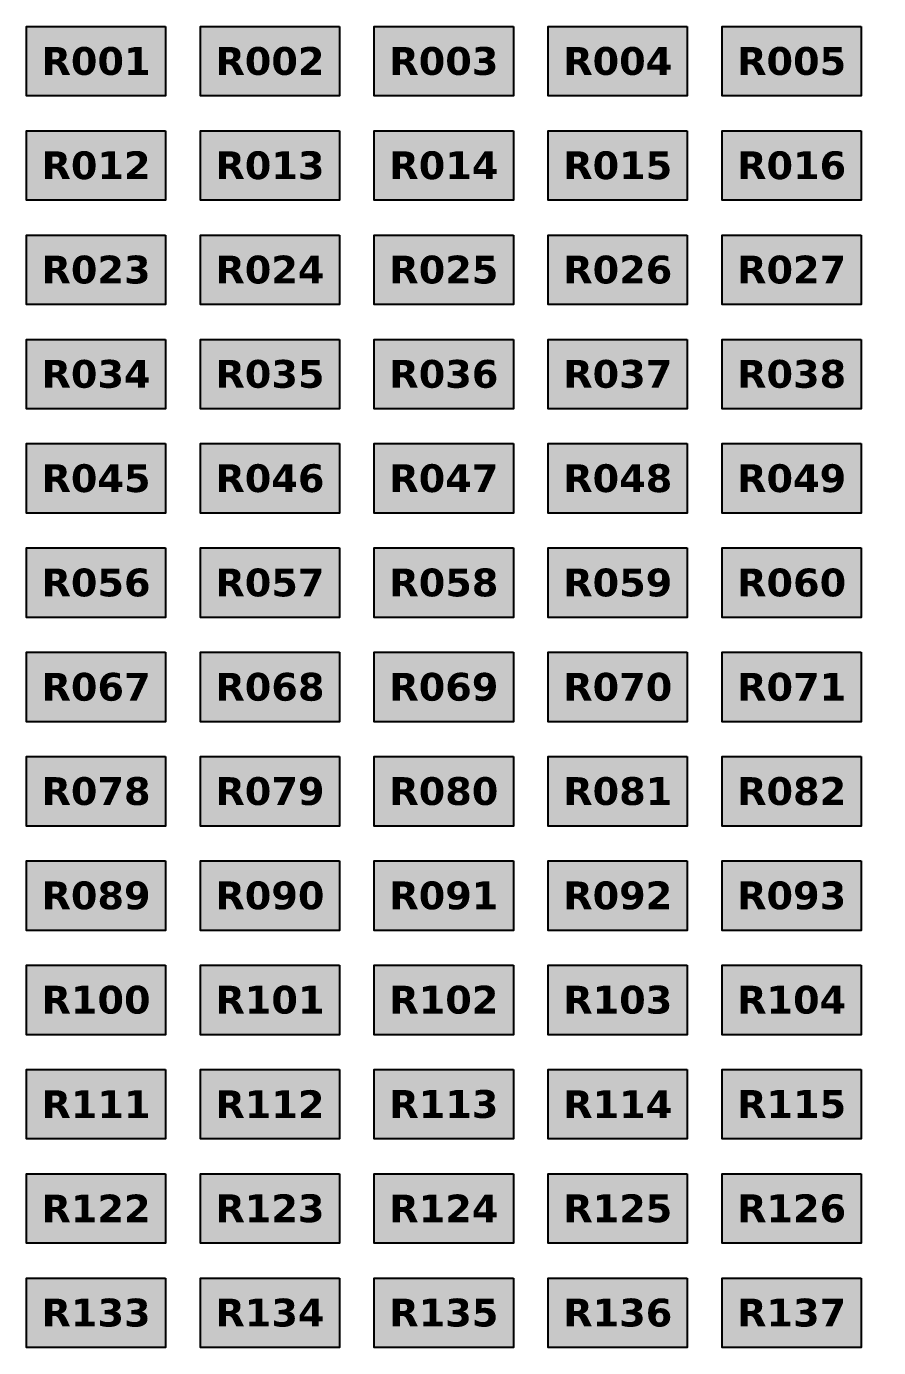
# Model space of a CAD drawing. Header units: millimetres. Extents: x 1820 to 2382, y 2557 to 2747.
# Drawn here: x 1819.6 to 1942.1, y 2557.2 to 2747.2 of the extents above; entities that cross this region are included whole.
import ezdxf

# ---------------------------------------------------------------- set-up
doc = ezdxf.new("R2010")
doc.units = ezdxf.units.MM
doc.styles.get("Standard").update_dxf_attribs({"font": 'arial.ttf'})

msp = doc.modelspace()

# ---------------------------------------------------------------- hatches: boundary and pattern name
h = msp.add_hatch(color=256)
h.dxf.hatch_style = 1
h.paths.add_polyline_path([(1839.58, 2737.21), (1839.58, 2747.21), (1819.58, 2747.21), (1819.58, 2737.21)])
h.paths.add_polyline_path([(1844.58, 2747.21), (1844.58, 2737.21), (1864.58, 2737.21), (1864.58, 2747.21)])
h.paths.add_polyline_path([(1869.58, 2747.21), (1869.58, 2737.21), (1889.58, 2737.21), (1889.58, 2747.21)])
h.paths.add_polyline_path([(1914.58, 2737.21), (1914.58, 2747.21), (1894.58, 2747.21), (1894.58, 2737.21)])
h.paths.add_polyline_path([(1939.58, 2737.21), (1939.58, 2747.21), (1919.58, 2747.21), (1919.58, 2737.21)])
h.paths.add_polyline_path([(1964.58, 2737.21), (1964.58, 2747.21), (1944.58, 2747.21), (1944.58, 2737.21)])
h.paths.add_polyline_path([(1969.58, 2737.21), (1989.58, 2737.21), (1989.58, 2747.21), (1969.58, 2747.21)])
h.paths.add_polyline_path([(2014.58, 2737.21), (2014.58, 2747.21), (1994.58, 2747.21), (1994.58, 2737.21)])
h.paths.add_polyline_path([(2019.58, 2737.21), (2039.58, 2737.21), (2039.58, 2747.21), (2019.58, 2747.21)])
h.paths.add_polyline_path([(2064.58, 2737.21), (2064.58, 2747.21), (2044.58, 2747.21), (2044.58, 2737.21)])
h.paths.add_polyline_path([(2089.58, 2737.21), (2089.58, 2747.21), (2069.58, 2747.21), (2069.58, 2737.21)])
h = msp.add_hatch(color=256)
h.dxf.hatch_style = 1
h.paths.add_polyline_path([(1839.58, 2722.21), (1839.58, 2732.21), (1819.58, 2732.21), (1819.58, 2722.21)])
h.paths.add_polyline_path([(1844.58, 2732.21), (1844.58, 2722.21), (1864.58, 2722.21), (1864.58, 2732.21)])
h.paths.add_polyline_path([(1869.58, 2732.21), (1869.58, 2722.21), (1889.58, 2722.21), (1889.58, 2732.21)])
h.paths.add_polyline_path([(1914.58, 2722.21), (1914.58, 2732.21), (1894.58, 2732.21), (1894.58, 2722.21)])
h.paths.add_polyline_path([(1939.58, 2722.21), (1939.58, 2732.21), (1919.58, 2732.21), (1919.58, 2722.21)])
h.paths.add_polyline_path([(1964.58, 2722.21), (1964.58, 2732.21), (1944.58, 2732.21), (1944.58, 2722.21)])
h.paths.add_polyline_path([(1969.58, 2722.21), (1989.58, 2722.21), (1989.58, 2732.21), (1969.58, 2732.21)])
h.paths.add_polyline_path([(2014.58, 2722.21), (2014.58, 2732.21), (1994.58, 2732.21), (1994.58, 2722.21)])
h.paths.add_polyline_path([(2019.58, 2722.21), (2039.58, 2722.21), (2039.58, 2732.21), (2019.58, 2732.21)])
h.paths.add_polyline_path([(2064.58, 2722.21), (2064.58, 2732.21), (2044.58, 2732.21), (2044.58, 2722.21)])
h.paths.add_polyline_path([(2089.58, 2722.21), (2089.58, 2732.21), (2069.58, 2732.21), (2069.58, 2722.21)])
h = msp.add_hatch(color=256)
h.dxf.hatch_style = 1
h.paths.add_polyline_path([(1839.58, 2707.21), (1839.58, 2717.21), (1819.58, 2717.21), (1819.58, 2707.21)])
h.paths.add_polyline_path([(1844.58, 2717.21), (1844.58, 2707.21), (1864.58, 2707.21), (1864.58, 2717.21)])
h.paths.add_polyline_path([(1869.58, 2717.21), (1869.58, 2707.21), (1889.58, 2707.21), (1889.58, 2717.21)])
h.paths.add_polyline_path([(1914.58, 2707.21), (1914.58, 2717.21), (1894.58, 2717.21), (1894.58, 2707.21)])
h.paths.add_polyline_path([(1939.58, 2707.21), (1939.58, 2717.21), (1919.58, 2717.21), (1919.58, 2707.21)])
h.paths.add_polyline_path([(1964.58, 2707.21), (1964.58, 2717.21), (1944.58, 2717.21), (1944.58, 2707.21)])
h.paths.add_polyline_path([(1969.58, 2707.21), (1989.58, 2707.21), (1989.58, 2717.21), (1969.58, 2717.21)])
h.paths.add_polyline_path([(2014.58, 2707.21), (2014.58, 2717.21), (1994.58, 2717.21), (1994.58, 2707.21)])
h.paths.add_polyline_path([(2019.58, 2707.21), (2039.58, 2707.21), (2039.58, 2717.21), (2019.58, 2717.21)])
h.paths.add_polyline_path([(2064.58, 2707.21), (2064.58, 2717.21), (2044.58, 2717.21), (2044.58, 2707.21)])
h.paths.add_polyline_path([(2089.58, 2707.21), (2089.58, 2717.21), (2069.58, 2717.21), (2069.58, 2707.21)])
h = msp.add_hatch(color=256)
h.dxf.hatch_style = 1
h.paths.add_polyline_path([(1839.58, 2692.21), (1839.58, 2702.21), (1819.58, 2702.21), (1819.58, 2692.21)])
h.paths.add_polyline_path([(1844.58, 2702.21), (1844.58, 2692.21), (1864.58, 2692.21), (1864.58, 2702.21)])
h.paths.add_polyline_path([(1869.58, 2702.21), (1869.58, 2692.21), (1889.58, 2692.21), (1889.58, 2702.21)])
h.paths.add_polyline_path([(1914.58, 2692.21), (1914.58, 2702.21), (1894.58, 2702.21), (1894.58, 2692.21)])
h.paths.add_polyline_path([(1939.58, 2692.21), (1939.58, 2702.21), (1919.58, 2702.21), (1919.58, 2692.21)])
h.paths.add_polyline_path([(1964.58, 2692.21), (1964.58, 2702.21), (1944.58, 2702.21), (1944.58, 2692.21)])
h.paths.add_polyline_path([(1969.58, 2692.21), (1989.58, 2692.21), (1989.58, 2702.21), (1969.58, 2702.21)])
h.paths.add_polyline_path([(2014.58, 2692.21), (2014.58, 2702.21), (1994.58, 2702.21), (1994.58, 2692.21)])
h.paths.add_polyline_path([(2019.58, 2692.21), (2039.58, 2692.21), (2039.58, 2702.21), (2019.58, 2702.21)])
h.paths.add_polyline_path([(2064.58, 2692.21), (2064.58, 2702.21), (2044.58, 2702.21), (2044.58, 2692.21)])
h.paths.add_polyline_path([(2089.58, 2692.21), (2089.58, 2702.21), (2069.58, 2702.21), (2069.58, 2692.21)])
h = msp.add_hatch(color=256)
h.dxf.hatch_style = 1
h.paths.add_polyline_path([(1839.58, 2677.21), (1839.58, 2687.21), (1819.58, 2687.21), (1819.58, 2677.21)])
h.paths.add_polyline_path([(1844.58, 2687.21), (1844.58, 2677.21), (1864.58, 2677.21), (1864.58, 2687.21)])
h.paths.add_polyline_path([(1869.58, 2687.21), (1869.58, 2677.21), (1889.58, 2677.21), (1889.58, 2687.21)])
h.paths.add_polyline_path([(1914.58, 2677.21), (1914.58, 2687.21), (1894.58, 2687.21), (1894.58, 2677.21)])
h.paths.add_polyline_path([(1939.58, 2677.21), (1939.58, 2687.21), (1919.58, 2687.21), (1919.58, 2677.21)])
h.paths.add_polyline_path([(1964.58, 2677.21), (1964.58, 2687.21), (1944.58, 2687.21), (1944.58, 2677.21)])
h.paths.add_polyline_path([(1969.58, 2677.21), (1989.58, 2677.21), (1989.58, 2687.21), (1969.58, 2687.21)])
h.paths.add_polyline_path([(2014.58, 2677.21), (2014.58, 2687.21), (1994.58, 2687.21), (1994.58, 2677.21)])
h.paths.add_polyline_path([(2019.58, 2677.21), (2039.58, 2677.21), (2039.58, 2687.21), (2019.58, 2687.21)])
h.paths.add_polyline_path([(2064.58, 2677.21), (2064.58, 2687.21), (2044.58, 2687.21), (2044.58, 2677.21)])
h.paths.add_polyline_path([(2089.58, 2677.21), (2089.58, 2687.21), (2069.58, 2687.21), (2069.58, 2677.21)])
h = msp.add_hatch(color=256)
h.dxf.hatch_style = 1
h.paths.add_polyline_path([(1839.58, 2662.21), (1839.58, 2672.21), (1819.58, 2672.21), (1819.58, 2662.21)])
h.paths.add_polyline_path([(1844.58, 2672.21), (1844.58, 2662.21), (1864.58, 2662.21), (1864.58, 2672.21)])
h.paths.add_polyline_path([(1869.58, 2672.21), (1869.58, 2662.21), (1889.58, 2662.21), (1889.58, 2672.21)])
h.paths.add_polyline_path([(1914.58, 2662.21), (1914.58, 2672.21), (1894.58, 2672.21), (1894.58, 2662.21)])
h.paths.add_polyline_path([(1939.58, 2662.21), (1939.58, 2672.21), (1919.58, 2672.21), (1919.58, 2662.21)])
h.paths.add_polyline_path([(1964.58, 2662.21), (1964.58, 2672.21), (1944.58, 2672.21), (1944.58, 2662.21)])
h.paths.add_polyline_path([(1969.58, 2662.21), (1989.58, 2662.21), (1989.58, 2672.21), (1969.58, 2672.21)])
h.paths.add_polyline_path([(2014.58, 2662.21), (2014.58, 2672.21), (1994.58, 2672.21), (1994.58, 2662.21)])
h.paths.add_polyline_path([(2019.58, 2662.21), (2039.58, 2662.21), (2039.58, 2672.21), (2019.58, 2672.21)])
h.paths.add_polyline_path([(2064.58, 2662.21), (2064.58, 2672.21), (2044.58, 2672.21), (2044.58, 2662.21)])
h.paths.add_polyline_path([(2089.58, 2662.21), (2089.58, 2672.21), (2069.58, 2672.21), (2069.58, 2662.21)])
h = msp.add_hatch(color=256)
h.dxf.hatch_style = 1
h.paths.add_polyline_path([(1839.58, 2647.21), (1839.58, 2657.21), (1819.58, 2657.21), (1819.58, 2647.21)])
h.paths.add_polyline_path([(1844.58, 2657.21), (1844.58, 2647.21), (1864.58, 2647.21), (1864.58, 2657.21)])
h.paths.add_polyline_path([(1869.58, 2657.21), (1869.58, 2647.21), (1889.58, 2647.21), (1889.58, 2657.21)])
h.paths.add_polyline_path([(1914.58, 2647.21), (1914.58, 2657.21), (1894.58, 2657.21), (1894.58, 2647.21)])
h.paths.add_polyline_path([(1939.58, 2647.21), (1939.58, 2657.21), (1919.58, 2657.21), (1919.58, 2647.21)])
h.paths.add_polyline_path([(1964.58, 2647.21), (1964.58, 2657.21), (1944.58, 2657.21), (1944.58, 2647.21)])
h.paths.add_polyline_path([(1969.58, 2647.21), (1989.58, 2647.21), (1989.58, 2657.21), (1969.58, 2657.21)])
h.paths.add_polyline_path([(2014.58, 2647.21), (2014.58, 2657.21), (1994.58, 2657.21), (1994.58, 2647.21)])
h.paths.add_polyline_path([(2019.58, 2647.21), (2039.58, 2647.21), (2039.58, 2657.21), (2019.58, 2657.21)])
h.paths.add_polyline_path([(2064.58, 2647.21), (2064.58, 2657.21), (2044.58, 2657.21), (2044.58, 2647.21)])
h.paths.add_polyline_path([(2089.58, 2647.21), (2089.58, 2657.21), (2069.58, 2657.21), (2069.58, 2647.21)])
h = msp.add_hatch(color=256)
h.dxf.hatch_style = 1
h.paths.add_polyline_path([(1839.58, 2632.21), (1839.58, 2642.21), (1819.58, 2642.21), (1819.58, 2632.21)])
h.paths.add_polyline_path([(1844.58, 2642.21), (1844.58, 2632.21), (1864.58, 2632.21), (1864.58, 2642.21)])
h.paths.add_polyline_path([(1869.58, 2642.21), (1869.58, 2632.21), (1889.58, 2632.21), (1889.58, 2642.21)])
h.paths.add_polyline_path([(1914.58, 2632.21), (1914.58, 2642.21), (1894.58, 2642.21), (1894.58, 2632.21)])
h.paths.add_polyline_path([(1939.58, 2632.21), (1939.58, 2642.21), (1919.58, 2642.21), (1919.58, 2632.21)])
h.paths.add_polyline_path([(1964.58, 2632.21), (1964.58, 2642.21), (1944.58, 2642.21), (1944.58, 2632.21)])
h.paths.add_polyline_path([(1969.58, 2632.21), (1989.58, 2632.21), (1989.58, 2642.21), (1969.58, 2642.21)])
h.paths.add_polyline_path([(2014.58, 2632.21), (2014.58, 2642.21), (1994.58, 2642.21), (1994.58, 2632.21)])
h.paths.add_polyline_path([(2019.58, 2632.21), (2039.58, 2632.21), (2039.58, 2642.21), (2019.58, 2642.21)])
h.paths.add_polyline_path([(2064.58, 2632.21), (2064.58, 2642.21), (2044.58, 2642.21), (2044.58, 2632.21)])
h.paths.add_polyline_path([(2089.58, 2632.21), (2089.58, 2642.21), (2069.58, 2642.21), (2069.58, 2632.21)])
h = msp.add_hatch(color=256)
h.dxf.hatch_style = 1
h.paths.add_polyline_path([(1839.58, 2617.21), (1839.58, 2627.21), (1819.58, 2627.21), (1819.58, 2617.21)])
h.paths.add_polyline_path([(1844.58, 2627.21), (1844.58, 2617.21), (1864.58, 2617.21), (1864.58, 2627.21)])
h.paths.add_polyline_path([(1869.58, 2627.21), (1869.58, 2617.21), (1889.58, 2617.21), (1889.58, 2627.21)])
h.paths.add_polyline_path([(1914.58, 2617.21), (1914.58, 2627.21), (1894.58, 2627.21), (1894.58, 2617.21)])
h.paths.add_polyline_path([(1939.58, 2617.21), (1939.58, 2627.21), (1919.58, 2627.21), (1919.58, 2617.21)])
h.paths.add_polyline_path([(1964.58, 2617.21), (1964.58, 2627.21), (1944.58, 2627.21), (1944.58, 2617.21)])
h.paths.add_polyline_path([(1969.58, 2617.21), (1989.58, 2617.21), (1989.58, 2627.21), (1969.58, 2627.21)])
h.paths.add_polyline_path([(2014.58, 2617.21), (2014.58, 2627.21), (1994.58, 2627.21), (1994.58, 2617.21)])
h.paths.add_polyline_path([(2019.58, 2617.21), (2039.58, 2617.21), (2039.58, 2627.21), (2019.58, 2627.21)])
h.paths.add_polyline_path([(2064.58, 2617.21), (2064.58, 2627.21), (2044.58, 2627.21), (2044.58, 2617.21)])
h.paths.add_polyline_path([(2089.58, 2617.21), (2089.58, 2627.21), (2069.58, 2627.21), (2069.58, 2617.21)])
h = msp.add_hatch(color=256)
h.dxf.hatch_style = 1
h.paths.add_polyline_path([(1839.58, 2602.21), (1839.58, 2612.21), (1819.58, 2612.21), (1819.58, 2602.21)])
h.paths.add_polyline_path([(1844.58, 2612.21), (1844.58, 2602.21), (1864.58, 2602.21), (1864.58, 2612.21)])
h.paths.add_polyline_path([(1869.58, 2612.21), (1869.58, 2602.21), (1889.58, 2602.21), (1889.58, 2612.21)])
h.paths.add_polyline_path([(1914.58, 2602.21), (1914.58, 2612.21), (1894.58, 2612.21), (1894.58, 2602.21)])
h.paths.add_polyline_path([(1939.58, 2602.21), (1939.58, 2612.21), (1919.58, 2612.21), (1919.58, 2602.21)])
h.paths.add_polyline_path([(1964.58, 2602.21), (1964.58, 2612.21), (1944.58, 2612.21), (1944.58, 2602.21)])
h.paths.add_polyline_path([(1969.58, 2602.21), (1989.58, 2602.21), (1989.58, 2612.21), (1969.58, 2612.21)])
h.paths.add_polyline_path([(2014.58, 2602.21), (2014.58, 2612.21), (1994.58, 2612.21), (1994.58, 2602.21)])
h.paths.add_polyline_path([(2019.58, 2602.21), (2039.58, 2602.21), (2039.58, 2612.21), (2019.58, 2612.21)])
h.paths.add_polyline_path([(2064.58, 2602.21), (2064.58, 2612.21), (2044.58, 2612.21), (2044.58, 2602.21)])
h.paths.add_polyline_path([(2089.58, 2602.21), (2089.58, 2612.21), (2069.58, 2612.21), (2069.58, 2602.21)])
h = msp.add_hatch(color=256)
h.dxf.hatch_style = 1
h.paths.add_polyline_path([(1839.58, 2587.21), (1839.58, 2597.21), (1819.58, 2597.21), (1819.58, 2587.21)])
h.paths.add_polyline_path([(1844.58, 2597.21), (1844.58, 2587.21), (1864.58, 2587.21), (1864.58, 2597.21)])
h.paths.add_polyline_path([(1869.58, 2597.21), (1869.58, 2587.21), (1889.58, 2587.21), (1889.58, 2597.21)])
h.paths.add_polyline_path([(1914.58, 2587.21), (1914.58, 2597.21), (1894.58, 2597.21), (1894.58, 2587.21)])
h.paths.add_polyline_path([(1939.58, 2587.21), (1939.58, 2597.21), (1919.58, 2597.21), (1919.58, 2587.21)])
h.paths.add_polyline_path([(1964.58, 2587.21), (1964.58, 2597.21), (1944.58, 2597.21), (1944.58, 2587.21)])
h.paths.add_polyline_path([(1969.58, 2587.21), (1989.58, 2587.21), (1989.58, 2597.21), (1969.58, 2597.21)])
h.paths.add_polyline_path([(2014.58, 2587.21), (2014.58, 2597.21), (1994.58, 2597.21), (1994.58, 2587.21)])
h.paths.add_polyline_path([(2019.58, 2587.21), (2039.58, 2587.21), (2039.58, 2597.21), (2019.58, 2597.21)])
h.paths.add_polyline_path([(2064.58, 2587.21), (2064.58, 2597.21), (2044.58, 2597.21), (2044.58, 2587.21)])
h.paths.add_polyline_path([(2089.58, 2587.21), (2089.58, 2597.21), (2069.58, 2597.21), (2069.58, 2587.21)])
h = msp.add_hatch(color=256)
h.dxf.hatch_style = 1
h.paths.add_polyline_path([(1839.58, 2572.21), (1839.58, 2582.21), (1819.58, 2582.21), (1819.58, 2572.21)])
h.paths.add_polyline_path([(1844.58, 2582.21), (1844.58, 2572.21), (1864.58, 2572.21), (1864.58, 2582.21)])
h.paths.add_polyline_path([(1869.58, 2582.21), (1869.58, 2572.21), (1889.58, 2572.21), (1889.58, 2582.21)])
h.paths.add_polyline_path([(1914.58, 2572.21), (1914.58, 2582.21), (1894.58, 2582.21), (1894.58, 2572.21)])
h.paths.add_polyline_path([(1939.58, 2572.21), (1939.58, 2582.21), (1919.58, 2582.21), (1919.58, 2572.21)])
h.paths.add_polyline_path([(1964.58, 2572.21), (1964.58, 2582.21), (1944.58, 2582.21), (1944.58, 2572.21)])
h.paths.add_polyline_path([(1969.58, 2572.21), (1989.58, 2572.21), (1989.58, 2582.21), (1969.58, 2582.21)])
h.paths.add_polyline_path([(2014.58, 2572.21), (2014.58, 2582.21), (1994.58, 2582.21), (1994.58, 2572.21)])
h.paths.add_polyline_path([(2019.58, 2572.21), (2039.58, 2572.21), (2039.58, 2582.21), (2019.58, 2582.21)])
h.paths.add_polyline_path([(2064.58, 2572.21), (2064.58, 2582.21), (2044.58, 2582.21), (2044.58, 2572.21)])
h.paths.add_polyline_path([(2089.58, 2572.21), (2089.58, 2582.21), (2069.58, 2582.21), (2069.58, 2572.21)])
h = msp.add_hatch(color=256)
h.dxf.hatch_style = 1
h.paths.add_polyline_path([(1839.58, 2557.21), (1839.58, 2567.21), (1819.58, 2567.21), (1819.58, 2557.21)])
h.paths.add_polyline_path([(1844.58, 2567.21), (1844.58, 2557.21), (1864.58, 2557.21), (1864.58, 2567.21)])
h.paths.add_polyline_path([(1869.58, 2567.21), (1869.58, 2557.21), (1889.58, 2557.21), (1889.58, 2567.21)])
h.paths.add_polyline_path([(1914.58, 2557.21), (1914.58, 2567.21), (1894.58, 2567.21), (1894.58, 2557.21)])
h.paths.add_polyline_path([(1939.58, 2557.21), (1939.58, 2567.21), (1919.58, 2567.21), (1919.58, 2557.21)])
h.paths.add_polyline_path([(1964.58, 2557.21), (1964.58, 2567.21), (1944.58, 2567.21), (1944.58, 2557.21)])
h.paths.add_polyline_path([(1969.58, 2557.21), (1989.58, 2557.21), (1989.58, 2567.21), (1969.58, 2567.21)])
h.paths.add_polyline_path([(2014.58, 2557.21), (2014.58, 2567.21), (1994.58, 2567.21), (1994.58, 2557.21)])
h.paths.add_polyline_path([(2019.58, 2557.21), (2039.58, 2557.21), (2039.58, 2567.21), (2019.58, 2567.21)])
h.paths.add_polyline_path([(2064.58, 2557.21), (2064.58, 2567.21), (2044.58, 2567.21), (2044.58, 2557.21)])
h.paths.add_polyline_path([(2089.58, 2557.21), (2089.58, 2567.21), (2069.58, 2567.21), (2069.58, 2557.21)])

# ---------------------------------------------------------------- linework, layer by layer
at = {"color": 7, "true_color": 0xffffff}
for points in [[(1839.58, 2747.21), (1839.58, 2737.21), (1819.58, 2737.21), (1819.58, 2747.21)], [(1839.58, 2747.21), (1839.58, 2737.21), (1819.58, 2737.21), (1819.58, 2747.21)], [(1864.58, 2747.21), (1864.58, 2737.21), (1844.58, 2737.21), (1844.58, 2747.21)], [(1864.58, 2747.21), (1864.58, 2737.21), (1844.58, 2737.21), (1844.58, 2747.21)], [(1889.58, 2747.21), (1889.58, 2737.21), (1869.58, 2737.21), (1869.58, 2747.21)], [(1889.58, 2747.21), (1889.58, 2737.21), (1869.58, 2737.21), (1869.58, 2747.21)], [(1914.58, 2747.21), (1914.58, 2737.21), (1894.58, 2737.21), (1894.58, 2747.21)], [(1914.58, 2747.21), (1914.58, 2737.21), (1894.58, 2737.21), (1894.58, 2747.21)], [(1939.58, 2747.21), (1939.58, 2737.21), (1919.58, 2737.21), (1919.58, 2747.21)], [(1939.58, 2747.21), (1939.58, 2737.21), (1919.58, 2737.21), (1919.58, 2747.21)], [(1839.58, 2732.21), (1839.58, 2722.21), (1819.58, 2722.21), (1819.58, 2732.21)], [(1839.58, 2732.21), (1839.58, 2722.21), (1819.58, 2722.21), (1819.58, 2732.21)], [(1864.58, 2732.21), (1864.58, 2722.21), (1844.58, 2722.21), (1844.58, 2732.21)], [(1864.58, 2732.21), (1864.58, 2722.21), (1844.58, 2722.21), (1844.58, 2732.21)], [(1889.58, 2732.21), (1889.58, 2722.21), (1869.58, 2722.21), (1869.58, 2732.21)], [(1889.58, 2732.21), (1889.58, 2722.21), (1869.58, 2722.21), (1869.58, 2732.21)], [(1914.58, 2732.21), (1914.58, 2722.21), (1894.58, 2722.21), (1894.58, 2732.21)], [(1914.58, 2732.21), (1914.58, 2722.21), (1894.58, 2722.21), (1894.58, 2732.21)], [(1939.58, 2732.21), (1939.58, 2722.21), (1919.58, 2722.21), (1919.58, 2732.21)], [(1939.58, 2732.21), (1939.58, 2722.21), (1919.58, 2722.21), (1919.58, 2732.21)], [(1839.58, 2717.21), (1839.58, 2707.21), (1819.58, 2707.21), (1819.58, 2717.21)], [(1839.58, 2717.21), (1839.58, 2707.21), (1819.58, 2707.21), (1819.58, 2717.21)], [(1864.58, 2717.21), (1864.58, 2707.21), (1844.58, 2707.21), (1844.58, 2717.21)], [(1864.58, 2717.21), (1864.58, 2707.21), (1844.58, 2707.21), (1844.58, 2717.21)], [(1889.58, 2717.21), (1889.58, 2707.21), (1869.58, 2707.21), (1869.58, 2717.21)], [(1889.58, 2717.21), (1889.58, 2707.21), (1869.58, 2707.21), (1869.58, 2717.21)], [(1914.58, 2717.21), (1914.58, 2707.21), (1894.58, 2707.21), (1894.58, 2717.21)], [(1914.58, 2717.21), (1914.58, 2707.21), (1894.58, 2707.21), (1894.58, 2717.21)], [(1939.58, 2717.21), (1939.58, 2707.21), (1919.58, 2707.21), (1919.58, 2717.21)], [(1939.58, 2717.21), (1939.58, 2707.21), (1919.58, 2707.21), (1919.58, 2717.21)], [(1839.58, 2702.21), (1839.58, 2692.21), (1819.58, 2692.21), (1819.58, 2702.21)], [(1839.58, 2702.21), (1839.58, 2692.21), (1819.58, 2692.21), (1819.58, 2702.21)], [(1864.58, 2702.21), (1864.58, 2692.21), (1844.58, 2692.21), (1844.58, 2702.21)], [(1864.58, 2702.21), (1864.58, 2692.21), (1844.58, 2692.21), (1844.58, 2702.21)], [(1889.58, 2702.21), (1889.58, 2692.21), (1869.58, 2692.21), (1869.58, 2702.21)], [(1889.58, 2702.21), (1889.58, 2692.21), (1869.58, 2692.21), (1869.58, 2702.21)], [(1914.58, 2702.21), (1914.58, 2692.21), (1894.58, 2692.21), (1894.58, 2702.21)], [(1914.58, 2702.21), (1914.58, 2692.21), (1894.58, 2692.21), (1894.58, 2702.21)], [(1939.58, 2702.21), (1939.58, 2692.21), (1919.58, 2692.21), (1919.58, 2702.21)], [(1939.58, 2702.21), (1939.58, 2692.21), (1919.58, 2692.21), (1919.58, 2702.21)], [(1839.58, 2687.21), (1839.58, 2677.21), (1819.58, 2677.21), (1819.58, 2687.21)], [(1839.58, 2687.21), (1839.58, 2677.21), (1819.58, 2677.21), (1819.58, 2687.21)], [(1864.58, 2687.21), (1864.58, 2677.21), (1844.58, 2677.21), (1844.58, 2687.21)], [(1864.58, 2687.21), (1864.58, 2677.21), (1844.58, 2677.21), (1844.58, 2687.21)], [(1889.58, 2687.21), (1889.58, 2677.21), (1869.58, 2677.21), (1869.58, 2687.21)], [(1889.58, 2687.21), (1889.58, 2677.21), (1869.58, 2677.21), (1869.58, 2687.21)], [(1914.58, 2687.21), (1914.58, 2677.21), (1894.58, 2677.21), (1894.58, 2687.21)], [(1914.58, 2687.21), (1914.58, 2677.21), (1894.58, 2677.21), (1894.58, 2687.21)], [(1939.58, 2687.21), (1939.58, 2677.21), (1919.58, 2677.21), (1919.58, 2687.21)], [(1939.58, 2687.21), (1939.58, 2677.21), (1919.58, 2677.21), (1919.58, 2687.21)], [(1839.58, 2672.21), (1839.58, 2662.21), (1819.58, 2662.21), (1819.58, 2672.21)], [(1839.58, 2672.21), (1839.58, 2662.21), (1819.58, 2662.21), (1819.58, 2672.21)], [(1864.58, 2672.21), (1864.58, 2662.21), (1844.58, 2662.21), (1844.58, 2672.21)], [(1864.58, 2672.21), (1864.58, 2662.21), (1844.58, 2662.21), (1844.58, 2672.21)], [(1889.58, 2672.21), (1889.58, 2662.21), (1869.58, 2662.21), (1869.58, 2672.21)], [(1889.58, 2672.21), (1889.58, 2662.21), (1869.58, 2662.21), (1869.58, 2672.21)], [(1914.58, 2672.21), (1914.58, 2662.21), (1894.58, 2662.21), (1894.58, 2672.21)], [(1914.58, 2672.21), (1914.58, 2662.21), (1894.58, 2662.21), (1894.58, 2672.21)], [(1939.58, 2672.21), (1939.58, 2662.21), (1919.58, 2662.21), (1919.58, 2672.21)], [(1939.58, 2672.21), (1939.58, 2662.21), (1919.58, 2662.21), (1919.58, 2672.21)], [(1839.58, 2657.21), (1839.58, 2647.21), (1819.58, 2647.21), (1819.58, 2657.21)], [(1839.58, 2657.21), (1839.58, 2647.21), (1819.58, 2647.21), (1819.58, 2657.21)], [(1864.58, 2657.21), (1864.58, 2647.21), (1844.58, 2647.21), (1844.58, 2657.21)], [(1864.58, 2657.21), (1864.58, 2647.21), (1844.58, 2647.21), (1844.58, 2657.21)], [(1889.58, 2657.21), (1889.58, 2647.21), (1869.58, 2647.21), (1869.58, 2657.21)], [(1889.58, 2657.21), (1889.58, 2647.21), (1869.58, 2647.21), (1869.58, 2657.21)], [(1914.58, 2657.21), (1914.58, 2647.21), (1894.58, 2647.21), (1894.58, 2657.21)], [(1914.58, 2657.21), (1914.58, 2647.21), (1894.58, 2647.21), (1894.58, 2657.21)], [(1939.58, 2657.21), (1939.58, 2647.21), (1919.58, 2647.21), (1919.58, 2657.21)], [(1939.58, 2657.21), (1939.58, 2647.21), (1919.58, 2647.21), (1919.58, 2657.21)], [(1839.58, 2642.21), (1839.58, 2632.21), (1819.58, 2632.21), (1819.58, 2642.21)], [(1839.58, 2642.21), (1839.58, 2632.21), (1819.58, 2632.21), (1819.58, 2642.21)], [(1864.58, 2642.21), (1864.58, 2632.21), (1844.58, 2632.21), (1844.58, 2642.21)], [(1864.58, 2642.21), (1864.58, 2632.21), (1844.58, 2632.21), (1844.58, 2642.21)], [(1889.58, 2642.21), (1889.58, 2632.21), (1869.58, 2632.21), (1869.58, 2642.21)], [(1889.58, 2642.21), (1889.58, 2632.21), (1869.58, 2632.21), (1869.58, 2642.21)], [(1914.58, 2642.21), (1914.58, 2632.21), (1894.58, 2632.21), (1894.58, 2642.21)], [(1914.58, 2642.21), (1914.58, 2632.21), (1894.58, 2632.21), (1894.58, 2642.21)], [(1939.58, 2642.21), (1939.58, 2632.21), (1919.58, 2632.21), (1919.58, 2642.21)], [(1939.58, 2642.21), (1939.58, 2632.21), (1919.58, 2632.21), (1919.58, 2642.21)], [(1839.58, 2627.21), (1839.58, 2617.21), (1819.58, 2617.21), (1819.58, 2627.21)], [(1839.58, 2627.21), (1839.58, 2617.21), (1819.58, 2617.21), (1819.58, 2627.21)], [(1864.58, 2627.21), (1864.58, 2617.21), (1844.58, 2617.21), (1844.58, 2627.21)], [(1864.58, 2627.21), (1864.58, 2617.21), (1844.58, 2617.21), (1844.58, 2627.21)], [(1889.58, 2627.21), (1889.58, 2617.21), (1869.58, 2617.21), (1869.58, 2627.21)], [(1889.58, 2627.21), (1889.58, 2617.21), (1869.58, 2617.21), (1869.58, 2627.21)], [(1914.58, 2627.21), (1914.58, 2617.21), (1894.58, 2617.21), (1894.58, 2627.21)], [(1914.58, 2627.21), (1914.58, 2617.21), (1894.58, 2617.21), (1894.58, 2627.21)], [(1939.58, 2627.21), (1939.58, 2617.21), (1919.58, 2617.21), (1919.58, 2627.21)], [(1939.58, 2627.21), (1939.58, 2617.21), (1919.58, 2617.21), (1919.58, 2627.21)], [(1839.58, 2612.21), (1839.58, 2602.21), (1819.58, 2602.21), (1819.58, 2612.21)], [(1839.58, 2612.21), (1839.58, 2602.21), (1819.58, 2602.21), (1819.58, 2612.21)], [(1864.58, 2612.21), (1864.58, 2602.21), (1844.58, 2602.21), (1844.58, 2612.21)], [(1864.58, 2612.21), (1864.58, 2602.21), (1844.58, 2602.21), (1844.58, 2612.21)], [(1889.58, 2612.21), (1889.58, 2602.21), (1869.58, 2602.21), (1869.58, 2612.21)], [(1889.58, 2612.21), (1889.58, 2602.21), (1869.58, 2602.21), (1869.58, 2612.21)], [(1914.58, 2612.21), (1914.58, 2602.21), (1894.58, 2602.21), (1894.58, 2612.21)], [(1914.58, 2612.21), (1914.58, 2602.21), (1894.58, 2602.21), (1894.58, 2612.21)], [(1939.58, 2612.21), (1939.58, 2602.21), (1919.58, 2602.21), (1919.58, 2612.21)], [(1939.58, 2612.21), (1939.58, 2602.21), (1919.58, 2602.21), (1919.58, 2612.21)], [(1839.58, 2597.21), (1839.58, 2587.21), (1819.58, 2587.21), (1819.58, 2597.21)], [(1839.58, 2597.21), (1839.58, 2587.21), (1819.58, 2587.21), (1819.58, 2597.21)], [(1864.58, 2597.21), (1864.58, 2587.21), (1844.58, 2587.21), (1844.58, 2597.21)], [(1864.58, 2597.21), (1864.58, 2587.21), (1844.58, 2587.21), (1844.58, 2597.21)], [(1889.58, 2597.21), (1889.58, 2587.21), (1869.58, 2587.21), (1869.58, 2597.21)], [(1889.58, 2597.21), (1889.58, 2587.21), (1869.58, 2587.21), (1869.58, 2597.21)], [(1914.58, 2597.21), (1914.58, 2587.21), (1894.58, 2587.21), (1894.58, 2597.21)], [(1914.58, 2597.21), (1914.58, 2587.21), (1894.58, 2587.21), (1894.58, 2597.21)], [(1939.58, 2597.21), (1939.58, 2587.21), (1919.58, 2587.21), (1919.58, 2597.21)], [(1939.58, 2597.21), (1939.58, 2587.21), (1919.58, 2587.21), (1919.58, 2597.21)], [(1839.58, 2582.21), (1839.58, 2572.21), (1819.58, 2572.21), (1819.58, 2582.21)], [(1839.58, 2582.21), (1839.58, 2572.21), (1819.58, 2572.21), (1819.58, 2582.21)], [(1864.58, 2582.21), (1864.58, 2572.21), (1844.58, 2572.21), (1844.58, 2582.21)], [(1864.58, 2582.21), (1864.58, 2572.21), (1844.58, 2572.21), (1844.58, 2582.21)], [(1889.58, 2582.21), (1889.58, 2572.21), (1869.58, 2572.21), (1869.58, 2582.21)], [(1889.58, 2582.21), (1889.58, 2572.21), (1869.58, 2572.21), (1869.58, 2582.21)], [(1914.58, 2582.21), (1914.58, 2572.21), (1894.58, 2572.21), (1894.58, 2582.21)], [(1914.58, 2582.21), (1914.58, 2572.21), (1894.58, 2572.21), (1894.58, 2582.21)], [(1939.58, 2582.21), (1939.58, 2572.21), (1919.58, 2572.21), (1919.58, 2582.21)], [(1939.58, 2582.21), (1939.58, 2572.21), (1919.58, 2572.21), (1919.58, 2582.21)], [(1839.58, 2567.21), (1839.58, 2557.21), (1819.58, 2557.21), (1819.58, 2567.21)], [(1839.58, 2567.21), (1839.58, 2557.21), (1819.58, 2557.21), (1819.58, 2567.21)], [(1864.58, 2567.21), (1864.58, 2557.21), (1844.58, 2557.21), (1844.58, 2567.21)], [(1864.58, 2567.21), (1864.58, 2557.21), (1844.58, 2557.21), (1844.58, 2567.21)], [(1889.58, 2567.21), (1889.58, 2557.21), (1869.58, 2557.21), (1869.58, 2567.21)], [(1889.58, 2567.21), (1889.58, 2557.21), (1869.58, 2557.21), (1869.58, 2567.21)], [(1914.58, 2567.21), (1914.58, 2557.21), (1894.58, 2557.21), (1894.58, 2567.21)], [(1914.58, 2567.21), (1914.58, 2557.21), (1894.58, 2557.21), (1894.58, 2567.21)], [(1939.58, 2567.21), (1939.58, 2557.21), (1919.58, 2557.21), (1919.58, 2567.21)], [(1939.58, 2567.21), (1939.58, 2557.21), (1919.58, 2557.21), (1919.58, 2567.21)]]:
    msp.add_lwpolyline(points, close=True, dxfattribs=at)

# ---------------------------------------------------------------- texts
at = {"color": 7, "true_color": 0xfafafa, "char_height": 4, "attachment_point": 5}
for s, insert in [('{\\fVerdana|b1|i0|c0|p34;R001}', (1829.58, 2742.21)), ('{\\fVerdana|b1|i0|c0|p34;R002}', (1854.58, 2742.21)), ('{\\fVerdana|b1|i0|c0|p34;R003}', (1879.58, 2742.21)), ('{\\fVerdana|b1|i0|c0|p34;R004}', (1904.58, 2742.21)), ('{\\fVerdana|b1|i0|c0|p34;R005}', (1929.58, 2742.21)), ('{\\fVerdana|b1|i0|c0|p34;R012}', (1829.58, 2727.21)), ('{\\fVerdana|b1|i0|c0|p34;R013}', (1854.58, 2727.21)), ('{\\fVerdana|b1|i0|c0|p34;R014}', (1879.58, 2727.21)), ('{\\fVerdana|b1|i0|c0|p34;R015}', (1904.58, 2727.21)), ('{\\fVerdana|b1|i0|c0|p34;R016}', (1929.58, 2727.21)), ('{\\fVerdana|b1|i0|c0|p34;R023}', (1829.58, 2712.21)), ('{\\fVerdana|b1|i0|c0|p34;R024}', (1854.58, 2712.21)), ('{\\fVerdana|b1|i0|c0|p34;R025}', (1879.58, 2712.21)), ('{\\fVerdana|b1|i0|c0|p34;R026}', (1904.58, 2712.21)), ('{\\fVerdana|b1|i0|c0|p34;R027}', (1929.58, 2712.21)), ('{\\fVerdana|b1|i0|c0|p34;R034}', (1829.58, 2697.21)), ('{\\fVerdana|b1|i0|c0|p34;R035}', (1854.58, 2697.21)), ('{\\fVerdana|b1|i0|c0|p34;R036}', (1879.58, 2697.21)), ('{\\fVerdana|b1|i0|c0|p34;R037}', (1904.58, 2697.21)), ('{\\fVerdana|b1|i0|c0|p34;R038}', (1929.58, 2697.21)), ('{\\fVerdana|b1|i0|c0|p34;R045}', (1829.58, 2682.21)), ('{\\fVerdana|b1|i0|c0|p34;R046}', (1854.58, 2682.21)), ('{\\fVerdana|b1|i0|c0|p34;R047}', (1879.58, 2682.21)), ('{\\fVerdana|b1|i0|c0|p34;R048}', (1904.58, 2682.21)), ('{\\fVerdana|b1|i0|c0|p34;R049}', (1929.58, 2682.21)), ('{\\fVerdana|b1|i0|c0|p34;R056}', (1829.58, 2667.21)), ('{\\fVerdana|b1|i0|c0|p34;R057}', (1854.58, 2667.21)), ('{\\fVerdana|b1|i0|c0|p34;R058}', (1879.58, 2667.21)), ('{\\fVerdana|b1|i0|c0|p34;R059}', (1904.58, 2667.21)), ('{\\fVerdana|b1|i0|c0|p34;R060}', (1929.58, 2667.21)), ('{\\fVerdana|b1|i0|c0|p34;R067}', (1829.58, 2652.21)), ('{\\fVerdana|b1|i0|c0|p34;R068}', (1854.58, 2652.21)), ('{\\fVerdana|b1|i0|c0|p34;R069}', (1879.58, 2652.21)), ('{\\fVerdana|b1|i0|c0|p34;R070}', (1904.58, 2652.21)), ('{\\fVerdana|b1|i0|c0|p34;R071}', (1929.58, 2652.21)), ('{\\fVerdana|b1|i0|c0|p34;R078}', (1829.58, 2637.21)), ('{\\fVerdana|b1|i0|c0|p34;R079}', (1854.58, 2637.21)), ('{\\fVerdana|b1|i0|c0|p34;R080}', (1879.58, 2637.21)), ('{\\fVerdana|b1|i0|c0|p34;R081}', (1904.58, 2637.21)), ('{\\fVerdana|b1|i0|c0|p34;R082}', (1929.58, 2637.21)), ('{\\fVerdana|b1|i0|c0|p34;R089}', (1829.58, 2622.21)), ('{\\fVerdana|b1|i0|c0|p34;R090}', (1854.58, 2622.21)), ('{\\fVerdana|b1|i0|c0|p34;R091}', (1879.58, 2622.21)), ('{\\fVerdana|b1|i0|c0|p34;R092}', (1904.58, 2622.21)), ('{\\fVerdana|b1|i0|c0|p34;R093}', (1929.58, 2622.21)), ('{\\fVerdana|b1|i0|c0|p34;R100}', (1829.58, 2607.21)), ('{\\fVerdana|b1|i0|c0|p34;R101}', (1854.58, 2607.21)), ('{\\fVerdana|b1|i0|c0|p34;R102}', (1879.58, 2607.21)), ('{\\fVerdana|b1|i0|c0|p34;R103}', (1904.58, 2607.21)), ('{\\fVerdana|b1|i0|c0|p34;R104}', (1929.58, 2607.21)), ('{\\fVerdana|b1|i0|c0|p34;R111}', (1829.58, 2592.21)), ('{\\fVerdana|b1|i0|c0|p34;R112}', (1854.58, 2592.21)), ('{\\fVerdana|b1|i0|c0|p34;R113}', (1879.58, 2592.21)), ('{\\fVerdana|b1|i0|c0|p34;R114}', (1904.58, 2592.21)), ('{\\fVerdana|b1|i0|c0|p34;R115}', (1929.58, 2592.21)), ('{\\fVerdana|b1|i0|c0|p34;R122}', (1829.58, 2577.21)), ('{\\fVerdana|b1|i0|c0|p34;R123}', (1854.58, 2577.21)), ('{\\fVerdana|b1|i0|c0|p34;R124}', (1879.58, 2577.21)), ('{\\fVerdana|b1|i0|c0|p34;R125}', (1904.58, 2577.21)), ('{\\fVerdana|b1|i0|c0|p34;R126}', (1929.58, 2577.21)), ('{\\fVerdana|b1|i0|c0|p34;R133}', (1829.58, 2562.21)), ('{\\fVerdana|b1|i0|c0|p34;R134}', (1854.58, 2562.21)), ('{\\fVerdana|b1|i0|c0|p34;R135}', (1879.58, 2562.21)), ('{\\fVerdana|b1|i0|c0|p34;R136}', (1904.58, 2562.21)), ('{\\fVerdana|b1|i0|c0|p34;R137}', (1929.58, 2562.21))]:
    msp.add_mtext_dynamic_manual_height_columns(s, width=7.0013, gutter_width=12.5, heights=[0], dxfattribs=dict(at, insert=insert))

doc.saveas('drawing.dxf')
